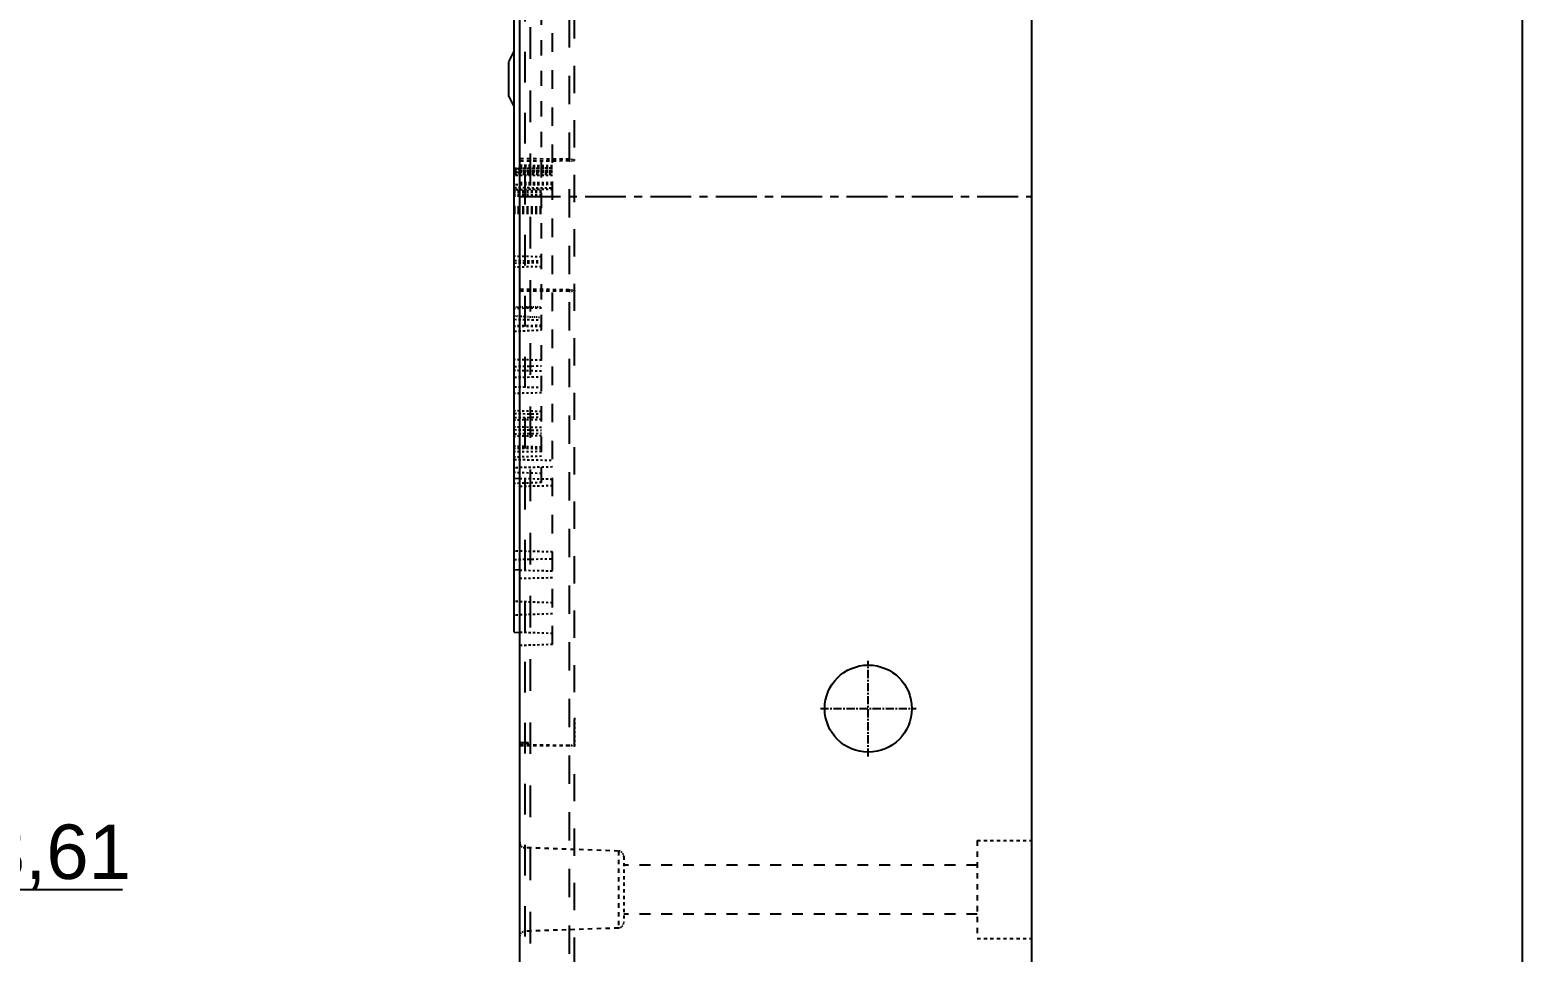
# Model space of a CAD drawing. Header units: millimetres. Extents: x 2660 to 3051, y 1419 to 1848.
# Drawn here: x 2913.6 to 3050.6, y 1564.4 to 1649 of the extents above; entities that cross this region are included whole.
import ezdxf

# ---------------------------------------------------------------- set-up
doc = ezdxf.new("R2010")
doc.units = ezdxf.units.MM
doc.linetypes.add('CENTER', pattern=[0.6, 0.375, -0.075, 0.075, -0.075])
doc.linetypes.add('HIDDEN', pattern=[0.2, 0.1, -0.1])
doc.layers.add('DEFAULT_2', color=8, linetype='HIDDEN')
doc.styles.get("Standard").update_dxf_attribs({"font": 'arial.ttf'})
doc.dimstyles.new('副本 ISO-25-1', dxfattribs={"dimtxt": 5, "dimasz": 5, "dimexe": 0, "dimexo": 0, "dimgap": 0, "dimtad": 1, "dimtxsty": 'Standard', "dimcen": 0, "dimclrd": 4, "dimclre": 4, "dimclrt": 6, "dimazin": 0, "dimtfac": 1, "dimtofl": 0, "dimtmove": 0, "dimatfit": 3, "dimfxl": 0, "dimarcsym": 0})

# ---------------------------------------------------------------- blocks, each defined once
blk = doc.blocks.new('*D120')
at = {"color": 4, "linetype": 'Continuous', "lineweight": -2, "transparency": 16777216}
blk.add_line((2812.18, 1727.9), (2923.08, 1727.9), dxfattribs=at)
at = {"layer": 'Defpoints', "color": 0, "transparency": 16777216}
for p in [(2812.18, 1727.9), (2906.2, 1727.9), (2804.14, 1633.72)]:
    blk.add_point(p, dxfattribs=at)
at = {"color": 6, "transparency": 16777216, "insert": (2914.64, 1730.9), "char_height": 5, "attachment_point": 5}
blk.add_mtext('94,18', dxfattribs=at)
blk = doc.blocks.new('*D126')
at = {"color": 4, "linetype": 'Continuous', "lineweight": -2, "transparency": 16777216}
blk.add_line((2837.8, 1570.12), (2922.13, 1570.12), dxfattribs=at)
at = {"layer": 'Defpoints', "color": 0, "transparency": 16777216}
for p in [(2804.14, 1633.72), (2837.8, 1570.12), (2906.2, 1570.12)]:
    blk.add_point(p, dxfattribs=at)
at = {"color": 6, "transparency": 16777216, "insert": (2914.17, 1573.12), "char_height": 5, "attachment_point": 5}
blk.add_mtext('63,61', dxfattribs=at)

msp = doc.modelspace()

# ---------------------------------------------------------------- linework, layer by layer
at = {"color": 7, "linetype": 'Continuous'}
for p, q in [((2958.592, 1473.721), (2958.592, 1793.721)), ((3005.587, 1473.721), (3005.587, 1793.721)), ((2958.089, 1593.737), (2958.089, 1724.502)), ((2957.587, 1646.072), (2958.089, 1647.06)), ((2957.587, 1642.911), (2957.587, 1646.071)), ((2957.587, 1642.91), (2958.089, 1641.923)), ((2958.089, 1636.291), (2958.593, 1636.293)), ((2958.089, 1635.953), (2958.592, 1635.955)), ((2958.089, 1607.864), (2958.592, 1607.854)), ((2958.592, 1599.434), (2958.089, 1599.445)), ((2958.089, 1593.737), (2958.592, 1593.719))]:
    msp.add_line(p, q, dxfattribs=at)
at = {"color": 1, "linetype": 'CENTER', "ltscale": 10}
msp.add_line((2958.592, 1633.721), (3005.587, 1633.721), dxfattribs=at)
at = {"color": 1, "linetype": 'CENTER', "ltscale": 2}
for p, q in [((2990.587, 1582.321), (2990.587, 1591.121)), ((2986.187, 1586.721), (2994.987, 1586.721))]:
    msp.add_line(p, q, dxfattribs=at)
msp.add_lwpolyline([(2659.945, 1848.4), (3050.602, 1848.4), (3050.602, 1418.513), (2659.945, 1418.513)], close=True)
msp.add_circle((2990.587, 1586.721), 4)
at = {"layer": 'DEFAULT_2', "color": 8, "linetype": 'HIDDEN', "ltscale": 29}
msp.add_line((2959.597, 1536.161), (2959.597, 1761.281), dxfattribs=at)
at = {"layer": 'DEFAULT_2', "color": 8, "linetype": 'HIDDEN', "ltscale": 28}
msp.add_line((2959.094, 1537.804), (2959.094, 1759.639), dxfattribs=at)
at = {"layer": 'DEFAULT_2', "color": 8, "linetype": 'HIDDEN', "ltscale": 26}
msp.add_line((2963.14, 1743.613), (2963.14, 1542.683), dxfattribs=at)
at = {"layer": 'DEFAULT_2', "color": 8, "linetype": 'HIDDEN', "ltscale": 25}
msp.add_line((2963.615, 1543.219), (2963.615, 1743.077), dxfattribs=at)
at = {"layer": 'DEFAULT_2', "color": 8, "linetype": 'HIDDEN', "ltscale": 17}
msp.add_line((2961.607, 1592.609), (2961.607, 1725.63), dxfattribs=at)
at = {"layer": 'DEFAULT_2', "color": 8, "linetype": 'HIDDEN', "ltscale": 14}
msp.add_line((2960.602, 1607.47), (2960.602, 1713.784), dxfattribs=at)
at = {"layer": 'DEFAULT_2', "color": 8, "linetype": 'HIDDEN', "ltscale": 3}
for p, q in [((2963.14, 1637.149), (2958.592, 1637.185)), ((2963.132, 1636.989), (2958.592, 1636.965)), ((2963.14, 1625.166), (2958.592, 1625.193)), ((2963.132, 1625.041), (2958.592, 1625.022)), ((2963.14, 1583.349), (2958.592, 1583.356)), ((2963.132, 1583.317), (2958.592, 1583.312)), ((3000.587, 1574.615), (3005.587, 1574.615)), ((2968.139, 1573.147), (2968.139, 1567.083)), ((3000.587, 1565.615), (3005.587, 1565.615))]:
    msp.add_line(p, q, dxfattribs=at)
at = {"layer": 'DEFAULT_2', "color": 8, "linetype": 'HIDDEN', "ltscale": 2}
for p, q in [((2958.089, 1636.329), (2961.607, 1636.352)), ((2958.089, 1636.118), (2961.607, 1636.105)), ((2958.089, 1636.03), (2961.607, 1636.007)), ((2958.089, 1635.98), (2961.607, 1635.994)), ((2958.089, 1635.791), (2961.607, 1635.814)), ((2958.089, 1635.784), (2961.607, 1635.771)), ((2961.607, 1635.662), (2958.089, 1635.648)), ((2961.607, 1636.416), (2958.592, 1636.427)), ((2961.607, 1636.074), (2958.592, 1636.085)), ((2958.592, 1635.955), (2961.607, 1635.966)), ((2961.607, 1636.544), (2958.593, 1636.564)), ((2961.607, 1636.305), (2958.593, 1636.293)), ((2961.607, 1634.816), (2958.089, 1634.797)), ((2961.607, 1634.368), (2958.089, 1634.349)), ((2960.602, 1634.249), (2958.089, 1634.262)), ((2960.602, 1634.126), (2958.089, 1634.113)), ((2958.091, 1634.547), (2961.607, 1634.528)), ((2961.607, 1634.979), (2958.592, 1634.991)), ((2960.602, 1633.89), (2958.089, 1633.903)), ((2960.602, 1633.766), (2958.089, 1633.753)), ((2960.602, 1632.752), (2958.089, 1632.765)), ((2960.602, 1632.659), (2958.089, 1632.672)), ((2960.602, 1632.628), (2958.089, 1632.615)), ((2960.602, 1632.535), (2958.089, 1632.522)), ((2960.602, 1632.407), (2958.089, 1632.421)), ((2960.602, 1632.3), (2958.089, 1632.313)), ((2960.602, 1632.279), (2958.089, 1632.266)), ((2960.602, 1632.176), (2958.089, 1632.163)), ((2960.602, 1628.187), (2958.089, 1628.241)), ((2958.089, 1627.855), (2960.602, 1627.801)), ((2958.089, 1627.622), (2960.602, 1627.676)), ((2960.602, 1627.29), (2958.089, 1627.236)), ((2960.602, 1623.469), (2958.089, 1623.459)), ((2958.089, 1622.453), (2960.602, 1622.399)), ((2960.602, 1621.888), (2958.089, 1621.834)), ((2960.602, 1621.791), (2958.089, 1621.791)), ((2958.089, 1621.361), (2960.602, 1621.48)), ((2960.602, 1618.697), (2958.089, 1618.751)), ((2958.089, 1618.132), (2960.602, 1618.186)), ((2960.602, 1617.696), (2958.089, 1617.75)), ((2958.089, 1617.132), (2960.602, 1617.186)), ((2958.089, 1616.265), (2960.602, 1616.211)), ((2960.602, 1615.701), (2958.089, 1615.647)), ((2960.602, 1613.995), (2958.089, 1614.049)), ((2958.089, 1613.812), (2960.602, 1613.758)), ((2958.089, 1613.43), (2960.602, 1613.484)), ((2960.602, 1613.248), (2958.089, 1613.194)), ((2960.602, 1612.51), (2958.089, 1612.564)), ((2958.089, 1612.328), (2960.602, 1612.274)), ((2958.089, 1611.945), (2960.602, 1611.999)), ((2960.602, 1611.763), (2958.089, 1611.709)), ((2960.602, 1610.712), (2958.089, 1610.8)), ((2960.602, 1610.571), (2958.089, 1610.598)), ((2960.602, 1610.311), (2958.089, 1610.284)), ((2960.602, 1609.882), (2958.089, 1609.795)), ((2958.089, 1609.597), (2961.607, 1609.521)), ((2961.607, 1608.902), (2958.089, 1608.827)), ((2960.602, 1608.3), (2958.089, 1608.388)), ((2960.602, 1607.47), (2958.089, 1607.383)), ((2958.592, 1607.854), (2961.607, 1607.789)), ((2961.607, 1607.17), (2958.592, 1607.105)), ((2961.607, 1601.102), (2958.089, 1601.178)), ((2958.089, 1600.408), (2961.607, 1600.483)), ((2958.592, 1599.434), (2961.607, 1599.369)), ((2958.592, 1598.686), (2961.607, 1598.751)), ((2961.607, 1596.428), (2958.089, 1596.551)), ((2961.607, 1595.423), (2958.089, 1595.3)), ((2961.607, 1593.614), (2958.592, 1593.719)), ((2961.607, 1592.609), (2958.592, 1592.504))]:
    msp.add_line(p, q, dxfattribs=at)
at = {"layer": 'DEFAULT_2', "color": 8, "linetype": 'HIDDEN', "ltscale": 0.4}
for p, q in [((2958.089, 1623.599), (2958.592, 1623.596)), ((2958.592, 1622.715), (2958.089, 1622.739))]:
    msp.add_line(p, q, dxfattribs=at)
at = {"layer": 'DEFAULT_2', "color": 8, "linetype": 'HIDDEN', "ltscale": 0.7}
for p, q in [((2958.592, 1623.596), (2959.597, 1623.59)), ((2959.597, 1623.59), (2960.602, 1623.584)), ((2959.597, 1622.666), (2958.592, 1622.715)), ((2960.602, 1622.617), (2959.597, 1622.666))]:
    msp.add_line(p, q, dxfattribs=at)
at = {"layer": 'DEFAULT_2', "color": 8, "linetype": 'HIDDEN', "ltscale": 4}
for p, q in [((2967.654, 1573.65), (2959.076, 1573.949)), ((2967.654, 1573.65), (2967.654, 1566.581)), ((2967.654, 1566.581), (2959.076, 1566.281))]:
    msp.add_line(p, q, dxfattribs=at)
at = {"layer": 'DEFAULT_2', "color": 8, "linetype": 'HIDDEN', "ltscale": 5}
msp.add_line((3000.587, 1574.614), (3000.587, 1565.617), dxfattribs=at)
at = {"layer": 'DEFAULT_2', "color": 8, "linetype": 'HIDDEN', "ltscale": 10}
for p, q in [((3000.587, 1572.365), (2968.139, 1572.365)), ((3000.587, 1567.865), (2968.139, 1567.865))]:
    msp.add_line(p, q, dxfattribs=at)
at = {"layer": 'DEFAULT_2', "color": 8, "linetype": 'HIDDEN', "ltscale": 2}
msp.add_arc((3340.493, 1584.802), 376.88, 179.83835, 180.22288, dxfattribs=at)
at = {"layer": 'DEFAULT_2', "color": 8, "linetype": 'HIDDEN', "ltscale": 0.5}
for centre, start, end in [((2959.094, 1574.451), 180, 268), ((2967.637, 1573.147), 0, 88), ((2967.637, 1567.083), 272, 0), ((2959.094, 1565.779), 92, 180)]:
    msp.add_arc(centre, 0.502, start, end, dxfattribs=at)
at = {"layer": 'DEFAULT_2', "color": 8, "linetype": 'HIDDEN', "ltscale": 0.4}
for points, knots in [([(2963.132, 1636.989), (2963.195, 1636.989), (2963.312, 1636.992), (2963.474, 1637.013), (2963.561, 1637.022), (2963.621, 1637.057), (2963.615, 1637.069)], [0, 0, 0, 0, 0.3792488, 0.7158817, 0.9239341, 1, 1, 1, 1]), ([(2963.132, 1636.989), (2963.195, 1636.989), (2963.315, 1636.994), (2963.452, 1637.005), (2963.545, 1637.026), (2963.585, 1637.035), (2963.621, 1637.058), (2963.615, 1637.069)], [0, 0, 0, 0, 0.3792749, 0.7153415, 0.8378311, 0.9251725, 1, 1, 1, 1]), ([(2963.132, 1625.041), (2963.195, 1625.041), (2963.311, 1625.043), (2963.477, 1625.06), (2963.554, 1625.065), (2963.621, 1625.094), (2963.615, 1625.103)], [0, 0, 0, 0, 0.3839312, 0.7240436, 0.9319861, 1, 1, 1, 1]), ([(2963.132, 1625.041), (2963.195, 1625.041), (2963.311, 1625.043), (2963.477, 1625.06), (2963.554, 1625.065), (2963.621, 1625.094), (2963.615, 1625.103)], [0, 0, 0, 0, 0.3839892, 0.7241253, 0.9320439, 1, 1, 1, 1]), ([(2959.094, 1583.499), (2959.026, 1583.498), (2958.904, 1583.495), (2958.76, 1583.491), (2958.674, 1583.486), (2958.629, 1583.483), (2958.609, 1583.479), (2958.592, 1583.478), (2958.592, 1583.475)], [0, 0, 0, 0, 0.4066444, 0.7304746, 0.8472443, 0.9310756, 0.9818456, 1, 1, 1, 1]), ([(2959.094, 1583.498), (2959.026, 1583.496), (2958.903, 1583.493), (2958.76, 1583.488), (2958.674, 1583.482), (2958.629, 1583.479), (2958.608, 1583.474), (2958.592, 1583.472), (2958.592, 1583.469)], [0, 0, 0, 0, 0.4061793, 0.729702, 0.8464147, 0.930279, 0.981223, 1, 1, 1, 1]), ([(2959.094, 1583.499), (2959.163, 1583.501), (2959.286, 1583.504), (2959.429, 1583.508), (2959.514, 1583.514), (2959.559, 1583.516), (2959.579, 1583.521), (2959.597, 1583.522), (2959.597, 1583.525)], [0, 0, 0, 0, 0.4128792, 0.730379, 0.8459107, 0.9299596, 0.9813437, 1, 1, 1, 1]), ([(2959.094, 1583.497), (2959.163, 1583.498), (2959.286, 1583.501), (2959.429, 1583.506), (2959.514, 1583.511), (2959.559, 1583.514), (2959.579, 1583.519), (2959.597, 1583.521), (2959.597, 1583.524)], [0, 0, 0, 0, 0.4125579, 0.7298652, 0.8453721, 0.929453, 0.9809566, 1, 1, 1, 1])]:
    msp.add_open_spline(points, degree=3, knots=knots, dxfattribs=at)
at = {"layer": 'DEFAULT_2', "color": 8, "linetype": 'HIDDEN', "ltscale": 0.3}
for points, knots in [([(2963.14, 1637.149), (2963.2, 1637.149), (2963.311, 1637.145), (2963.465, 1637.13), (2963.555, 1637.112), (2963.615, 1637.089), (2963.616, 1637.074)], [0, 0, 0, 0, 0.3650646, 0.6939769, 0.9091477, 1, 1, 1, 1]), ([(2963.14, 1625.166), (2963.2, 1625.165), (2963.311, 1625.162), (2963.466, 1625.152), (2963.552, 1625.135), (2963.615, 1625.121), (2963.616, 1625.107)], [0, 0, 0, 0, 0.3687043, 0.700282, 0.9152792, 1, 1, 1, 1]), ([(2963.615, 1583.336), (2963.623, 1583.332), (2963.536, 1583.325), (2963.487, 1583.323), (2963.306, 1583.319), (2963.195, 1583.318), (2963.132, 1583.318)], [0, 0, 0, 0, 0.0539288, 0.2621417, 0.6082048, 1, 1, 1, 1]), ([(2963.615, 1583.331), (2963.623, 1583.328), (2963.535, 1583.323), (2963.487, 1583.321), (2963.306, 1583.317), (2963.195, 1583.317), (2963.132, 1583.317)], [0, 0, 0, 0, 0.0533888, 0.26162, 0.6079106, 1, 1, 1, 1]), ([(2963.616, 1583.337), (2963.615, 1583.34), (2963.599, 1583.338), (2963.577, 1583.343), (2963.532, 1583.344), (2963.446, 1583.348), (2963.312, 1583.349), (2963.2, 1583.35), (2963.14, 1583.35)], [0, 0, 0, 0, 0.0200183, 0.0746853, 0.1644703, 0.2895775, 0.6254645, 1, 1, 1, 1]), ([(2963.615, 1583.331), (2963.623, 1583.335), (2963.538, 1583.341), (2963.49, 1583.343), (2963.312, 1583.348), (2963.203, 1583.349), (2963.14, 1583.349)], [0, 0, 0, 0, 0.0534824, 0.260956, 0.6065827, 1, 1, 1, 1])]:
    msp.add_open_spline(points, degree=3, knots=knots, dxfattribs=at)
at = {"layer": 'DEFAULT_2', "color": 8, "linetype": 'HIDDEN', "ltscale": 0.7}
msp.add_open_spline([(2959.597, 1583.551), (2959.597, 1583.553), (2959.587, 1583.554), (2959.566, 1583.559), (2959.508, 1583.562), (2959.418, 1583.567), (2959.291, 1583.571), (2959.137, 1583.574), (2958.899, 1583.577), (2958.716, 1583.578), (2958.592, 1583.578)], degree=3, knots=[0, 0, 0, 0, 0.0053423, 0.019697, 0.0757589, 0.1674956, 0.2937773, 0.4515548, 0.630202, 1, 1, 1, 1], dxfattribs=at)
at = {"layer": 'DEFAULT_2', "color": 8, "linetype": 'HIDDEN', "ltscale": 0.5}
msp.add_open_spline([(2959.302, 1583.568), (2959.249, 1583.57), (2959.012, 1583.576), (2958.775, 1583.578), (2958.592, 1583.578)], degree=3, knots=[0, 0, 0, 0, 0.2234275, 1, 1, 1, 1], dxfattribs=at)
at = {"layer": 'DEFAULT_2', "color": 8, "linetype": 'HIDDEN', "ltscale": 0.2}
msp.add_open_spline([(2959.597, 1583.545), (2959.597, 1583.551), (2959.558, 1583.549), (2959.514, 1583.561), (2959.415, 1583.563), (2959.345, 1583.567), (2959.302, 1583.568)], degree=3, knots=[0, 0, 0, 0, 0.0673963, 0.2583815, 0.5705058, 1, 1, 1, 1], dxfattribs=at)

# ---------------------------------------------------------------- dimensions: what is measured, and where the dimension line sits
for feature_location, offset, picture, middle in [((2812.175, 1727.9), (94.024, 0), '*D120', (2914.64, 1730.905)), ((2837.803, 1570.115), (68.396, 0), '*D126', (2914.166, 1573.12))]:
    dim = msp.add_ordinate_dim(feature_location=feature_location, offset=offset, dtype=0, origin=(2804.135, 1633.721), dimstyle='副本 ISO-25-1', override={"dimfxl": 1.25, "dimarcsym": 1})
    dim.commit()
    dim.dimension.update_dxf_attribs({"geometry": picture, "text_midpoint": middle})

doc.saveas('drawing.dxf')
